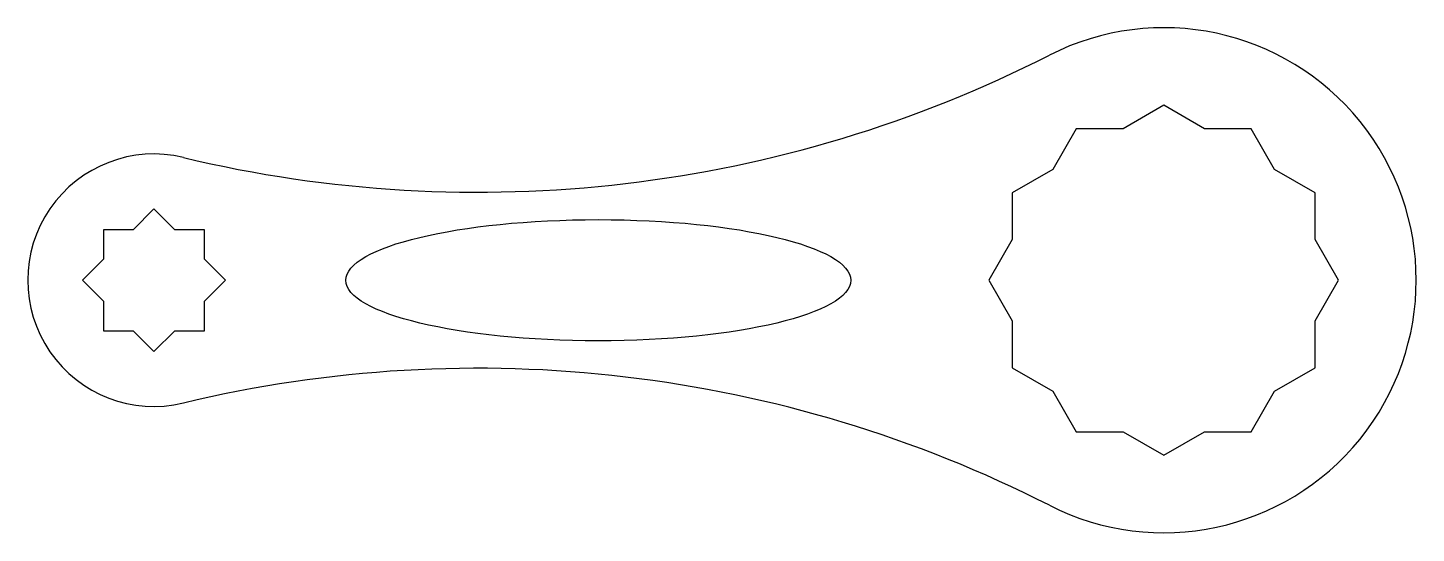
# Model space of a CAD drawing. Header units: metres. Extents: x 5 to 280, y 10 to 110.
import ezdxf

# ---------------------------------------------------------------- set-up
doc = ezdxf.new("R2010")
doc.units = ezdxf.units.M
doc.header["$MEASUREMENT"] = 0

msp = doc.modelspace()

# ---------------------------------------------------------------- linework, layer by layer
msp.add_line((229.97, 10.1), (229.97, 10))
for points in [[(238.01, 90.1), (229.97, 94.74), (221.93, 90.1)], [(221.93, 90.1), (212.65, 90.1), (208.01, 82.06)], [(251.93, 82.06), (247.29, 90.1), (238.01, 90.1)], [(208.01, 82.06), (199.97, 77.42), (199.97, 68.14)], [(259.97, 68.14), (259.97, 77.42), (251.93, 82.06)], [(34.11, 70.1), (29.97, 74.24), (25.83, 70.1)], [(25.83, 70.1), (19.97, 70.1), (19.97, 64.24)], [(39.97, 64.24), (39.97, 70.1), (34.11, 70.1)], [(199.97, 68.14), (195.33, 60.1), (199.97, 52.06)], [(259.97, 52.06), (264.61, 60.1), (259.97, 68.14)], [(19.97, 64.24), (15.83, 60.1), (19.97, 55.96)], [(39.97, 55.96), (44.11, 60.1), (39.97, 64.24)], [(19.97, 55.96), (19.97, 50.1), (25.83, 50.1)], [(34.11, 50.1), (39.97, 50.1), (39.97, 55.96)], [(25.83, 50.1), (29.97, 45.96), (34.11, 50.1)], [(199.97, 52.06), (199.97, 42.78), (208.01, 38.14)], [(251.93, 38.14), (259.97, 42.78), (259.97, 52.06)], [(208.01, 38.14), (212.65, 30.1), (221.93, 30.1)], [(238.01, 30.1), (247.29, 30.1), (251.93, 38.14)], [(221.93, 30.1), (229.97, 25.46), (238.01, 30.1)]]:
    msp.add_lwpolyline(points)
for centre, radius, start, end in [((229.97, 60.1), 50, 243.0556, 116.9444), ((94.04, 327.53), 250, 256.5289, 296.9444), ((29.97, 60.1), 25, 76.5289, 283.4711), ((94.04, -207.34), 250, 63.0556, 103.4711)]:
    msp.add_arc(centre, radius, start, end)
msp.add_ellipse((117.97, 60.1), major_axis=(50, 0), ratio=0.24)

doc.saveas('drawing.dxf')
